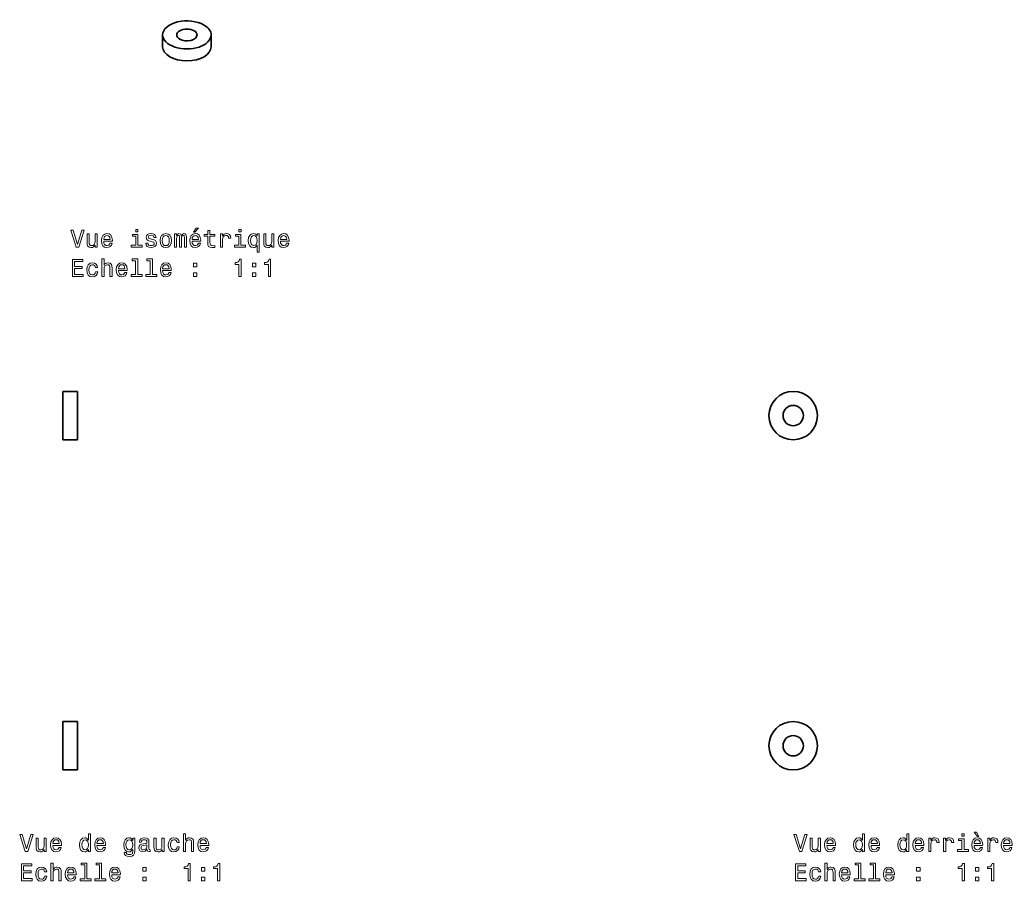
# Model space of a CAD drawing. Extents: x 503 to 938, y 320 to 564.
# Drawn here: x 733.2 to 937.9, y 358.5 to 536.2 of the extents above; entities that cross this region are included whole.
import ezdxf

# ---------------------------------------------------------------- set-up
doc = ezdxf.new("R2010")
doc.units = 0

msp = doc.modelspace()

# ---------------------------------------------------------------- linework, layer by layer
at = {"color": 7, "lineweight": 35, "ltscale": 0.061238}
for p, q in [((762.69, 533.1), (762.69, 530.65)), ((772.69, 533.1), (772.69, 530.65))]:
    msp.add_line(p, q, dxfattribs=at)
at = {"color": 7, "lineweight": 35, "ltscale": 0.125}
for p, q in [((742.11, 454.56), (742.11, 459.56)), ((745.11, 459.56), (745.11, 454.56)), ((742.11, 449.56), (742.11, 454.56)), ((745.11, 454.56), (745.11, 449.56)), ((742.11, 386.44), (742.11, 391.44)), ((745.11, 391.44), (745.11, 386.44)), ((742.11, 381.44), (742.11, 386.44)), ((745.11, 386.44), (745.11, 381.44))]:
    msp.add_line(p, q, dxfattribs=at)
at = {"color": 7, "lineweight": 35, "ltscale": 0.075}
for p, q in [((745.11, 459.56), (742.11, 459.56)), ((745.11, 449.56), (742.11, 449.56)), ((745.11, 391.44), (742.11, 391.44)), ((745.11, 381.44), (742.11, 381.44))]:
    msp.add_line(p, q, dxfattribs=at)
at = {"color": 7, "lineweight": 13}
for points in [[(769.07, 492.4), (769.36, 492.4), (770.06, 493.25), (769.57, 493.25)], [(746, 492.83), (745.12, 489.84), (744.22, 492.83), (743.74, 492.83), (744.87, 489.32), (745.38, 489.32), (746.48, 492.83)], [(749.2, 492.03), (748.76, 492.03), (748.76, 490.47), (748.71, 490.1), (748.56, 489.84), (748.34, 489.68), (748.04, 489.63), (747.8, 489.67), (747.65, 489.79), (747.57, 490), (747.55, 490.29), (747.55, 492.03), (747.1, 492.03), (747.1, 490.25), (747.12, 489.89), (747.21, 489.59), (747.51, 489.32), (747.97, 489.22), (748.23, 489.26), (748.44, 489.35), (748.63, 489.51), (748.78, 489.73), (748.78, 489.32), (749.2, 489.32)], [(750.54, 490.55), (752.32, 490.55), (752.32, 490.75), (752.24, 491.33), (752.02, 491.77), (751.67, 492.03), (751.2, 492.12), (750.74, 492.02), (750.38, 491.74), (750.16, 491.28), (750.08, 490.68), (750.15, 490.06), (750.38, 489.6), (750.73, 489.32), (751.18, 489.22), (751.58, 489.29), (751.9, 489.46), (752.13, 489.73), (752.27, 490.1), (751.83, 490.1), (751.74, 489.9), (751.61, 489.74), (751.24, 489.62), (750.95, 489.68), (750.73, 489.85), (750.59, 490.14), (750.54, 490.53)], [(750.54, 490.92), (750.6, 491.27), (750.73, 491.52), (750.94, 491.68), (751.21, 491.74), (751.48, 491.68), (751.69, 491.52), (751.81, 491.27), (751.86, 490.92)], [(757.58, 489.69), (757.58, 491.94), (756.44, 491.94), (756.44, 491.56), (757.14, 491.56), (757.14, 489.69), (756.23, 489.69), (756.23, 489.32), (758.5, 489.32), (758.5, 489.69)], [(757.6, 492.94), (757.13, 492.94), (757.13, 492.44), (757.6, 492.44)], [(760.59, 490.9), (760.16, 491), (759.84, 491.12), (759.74, 491.35), (759.77, 491.52), (759.87, 491.64), (760.04, 491.72), (760.29, 491.75), (760.53, 491.72), (760.71, 491.62), (760.83, 491.49), (760.88, 491.31), (761.32, 491.31), (761.32, 491.32), (761.24, 491.65), (761.04, 491.9), (760.71, 492.06), (760.29, 492.12), (759.86, 492.06), (759.55, 491.9), (759.35, 491.65), (759.29, 491.34), (759.34, 491.03), (759.48, 490.82), (759.71, 490.67), (760.05, 490.57), (760.54, 490.44), (760.84, 490.32), (760.93, 490.22), (760.96, 490.07), (760.91, 489.88), (760.79, 489.74), (760.59, 489.65), (760.33, 489.62), (760.05, 489.65), (759.85, 489.75), (759.71, 489.93), (759.66, 490.16), (759.23, 490.16), (759.3, 489.76), (759.51, 489.47), (759.84, 489.29), (760.29, 489.22), (760.76, 489.29), (761.11, 489.47), (761.32, 489.75), (761.4, 490.12), (761.34, 490.43), (761.19, 490.65), (760.93, 490.79)], [(762.17, 490.67), (762.25, 490.06), (762.48, 489.6), (762.85, 489.32), (763.34, 489.22), (763.83, 489.32), (764.2, 489.6), (764.43, 490.05), (764.52, 490.67), (764.43, 491.29), (764.2, 491.75), (763.83, 492.02), (763.34, 492.12), (762.85, 492.02), (762.48, 491.74), (762.25, 491.29)], [(762.62, 490.68), (762.67, 491.13), (762.81, 491.46), (763.03, 491.66), (763.34, 491.73), (763.64, 491.66), (763.87, 491.46), (764.01, 491.13), (764.06, 490.68), (764.01, 490.22), (763.87, 489.89), (763.64, 489.68), (763.34, 489.62), (763.03, 489.68), (762.81, 489.89), (762.67, 490.22)], [(765.16, 489.32), (765.57, 489.32), (765.57, 491.13), (765.59, 491.4), (765.67, 491.6), (765.78, 491.72), (765.93, 491.76), (766.05, 491.72), (766.13, 491.62), (766.18, 491.45), (766.19, 491.22), (766.19, 489.32), (766.57, 489.32), (766.57, 491.13), (766.6, 491.4), (766.67, 491.59), (766.8, 491.72), (766.95, 491.76), (767.07, 491.72), (767.15, 491.62), (767.2, 491.22), (767.2, 489.32), (767.61, 489.32), (767.61, 491.19), (767.58, 491.58), (767.5, 491.88), (767.34, 492.06), (767.08, 492.12), (766.77, 492.02), (766.53, 491.73), (766.35, 492.02), (766.03, 492.12), (765.75, 492.02), (765.55, 491.74), (765.55, 492.03), (765.16, 492.03)], [(768.76, 490.55), (770.53, 490.55), (770.54, 490.75), (770.46, 491.33), (770.24, 491.77), (769.88, 492.03), (769.41, 492.12), (768.95, 492.02), (768.6, 491.74), (768.37, 491.28), (768.29, 490.68), (768.37, 490.06), (768.6, 489.6), (768.94, 489.32), (769.4, 489.22), (769.79, 489.29), (770.11, 489.46), (770.35, 489.73), (770.49, 490.1), (770.05, 490.1), (769.96, 489.9), (769.83, 489.74), (769.45, 489.62), (769.17, 489.68), (768.95, 489.85), (768.81, 490.14), (768.76, 490.53)], [(768.76, 490.92), (768.81, 491.27), (768.95, 491.52), (769.16, 491.68), (769.43, 491.74), (769.7, 491.68), (769.9, 491.52), (770.03, 491.27), (770.07, 490.92)], [(772, 491.56), (772, 490.2), (772.03, 489.76), (772.17, 489.46), (772.45, 489.28), (772.93, 489.22), (773.46, 489.25), (773.46, 489.63), (773.07, 489.6), (772.73, 489.64), (772.54, 489.77), (772.46, 489.98), (772.44, 490.28), (772.44, 491.56), (773.46, 491.56), (773.46, 491.94), (772.44, 491.94), (772.44, 492.73), (772, 492.73), (772, 491.94), (771.23, 491.94), (771.23, 491.56)], [(774.61, 489.32), (775.05, 489.32), (775.05, 490.87), (775.1, 491.24), (775.23, 491.51), (775.45, 491.67), (775.75, 491.73), (775.97, 491.69), (776.14, 491.59), (776.24, 491.42), (776.28, 491.19), (776.73, 491.19), (776.67, 491.59), (776.5, 491.89), (776.22, 492.06), (775.84, 492.12), (775.59, 492.08), (775.36, 491.98), (775.17, 491.81), (775.01, 491.58), (775.01, 492.03), (774.61, 492.03)], [(778.83, 489.69), (778.83, 491.94), (777.69, 491.94), (777.69, 491.56), (778.39, 491.56), (778.39, 489.69), (777.48, 489.69), (777.48, 489.32), (779.75, 489.32), (779.75, 489.69)], [(778.85, 492.94), (778.38, 492.94), (778.38, 492.44), (778.85, 492.44)], [(782.18, 491.61), (782.02, 491.84), (781.84, 492), (781.64, 492.09), (781.4, 492.12), (780.97, 492.02), (780.64, 491.74), (780.42, 491.29), (780.35, 490.68), (780.42, 490.06), (780.64, 489.61), (780.97, 489.32), (781.4, 489.22), (781.64, 489.25), (781.84, 489.34), (782.02, 489.5), (782.18, 489.73), (782.18, 488.27), (782.62, 488.27), (782.62, 492.03), (782.18, 492.03)], [(780.8, 490.68), (780.85, 491.13), (780.99, 491.45), (781.2, 491.66), (781.48, 491.73), (781.77, 491.66), (781.99, 491.46), (782.12, 491.13), (782.17, 490.68), (782.12, 490.22), (781.99, 489.89), (781.77, 489.69), (781.48, 489.62), (781.2, 489.69), (780.99, 489.89), (780.85, 490.22)], [(785.64, 492.03), (785.19, 492.03), (785.19, 490.47), (785.14, 490.1), (785, 489.84), (784.77, 489.68), (784.47, 489.63), (784.24, 489.67), (784.08, 489.79), (784, 490), (783.98, 490.29), (783.98, 492.03), (783.53, 492.03), (783.53, 490.25), (783.55, 489.89), (783.65, 489.59), (783.94, 489.32), (784.41, 489.22), (784.66, 489.26), (784.88, 489.35), (785.06, 489.51), (785.21, 489.73), (785.21, 489.32), (785.64, 489.32)], [(786.97, 490.55), (788.75, 490.55), (788.75, 490.75), (788.67, 491.33), (788.45, 491.77), (788.1, 492.03), (787.63, 492.12), (787.17, 492.02), (786.82, 491.74), (786.59, 491.28), (786.51, 490.68), (786.59, 490.06), (786.81, 489.6), (787.16, 489.32), (787.61, 489.22), (788.01, 489.29), (788.33, 489.46), (788.57, 489.73), (788.7, 490.1), (788.26, 490.1), (788.17, 489.9), (788.04, 489.74), (787.67, 489.62), (787.38, 489.68), (787.17, 489.85), (787.02, 490.14), (786.97, 490.53)], [(786.97, 490.92), (787.03, 491.27), (787.17, 491.52), (787.37, 491.68), (787.64, 491.74), (787.91, 491.68), (788.12, 491.52), (788.24, 491.27), (788.29, 490.92)], [(744.07, 483.27), (746.28, 483.27), (746.28, 483.7), (744.53, 483.7), (744.53, 484.88), (746.09, 484.88), (746.09, 485.3), (744.53, 485.3), (744.53, 486.35), (746.24, 486.35), (746.24, 486.77), (744.07, 486.77)], [(748.84, 485.08), (749.28, 485.08), (749.19, 485.49), (748.97, 485.81), (748.63, 486), (748.2, 486.08), (747.71, 485.98), (747.34, 485.69), (747.11, 485.24), (747.03, 484.62), (747.11, 484.01), (747.33, 483.56), (747.69, 483.27), (748.18, 483.18), (748.61, 483.25), (748.95, 483.47), (749.18, 483.8), (749.29, 484.24), (748.86, 484.24), (748.79, 483.96), (748.65, 483.75), (748.44, 483.62), (748.2, 483.58), (747.89, 483.64), (747.67, 483.84), (747.53, 484.17), (747.49, 484.64), (747.53, 485.09), (747.67, 485.42), (747.9, 485.62), (748.2, 485.69), (748.46, 485.64), (748.66, 485.53), (748.79, 485.34)], [(750.15, 483.27), (750.6, 483.27), (750.6, 484.84), (750.64, 485.19), (750.79, 485.46), (751.02, 485.62), (751.32, 485.68), (751.56, 485.63), (751.71, 485.49), (751.79, 485.27), (751.81, 484.96), (751.81, 483.27), (752.26, 483.27), (752.26, 485.05), (752.24, 485.41), (752.15, 485.71), (751.85, 485.98), (751.38, 486.08), (751.13, 486.04), (750.91, 485.95), (750.73, 485.8), (750.6, 485.59), (750.6, 486.89), (750.15, 486.89)], [(753.58, 484.5), (755.35, 484.5), (755.36, 484.71), (755.28, 485.29), (755.05, 485.72), (754.7, 485.98), (754.23, 486.08), (753.77, 485.98), (753.42, 485.69), (753.19, 485.24), (753.11, 484.63), (753.19, 484.01), (753.42, 483.56), (753.76, 483.27), (754.22, 483.18), (754.61, 483.24), (754.93, 483.41), (755.17, 483.69), (755.31, 484.05), (754.87, 484.05), (754.78, 483.85), (754.65, 483.7), (754.27, 483.58), (753.99, 483.63), (753.77, 483.81), (753.63, 484.1), (753.58, 484.48)], [(753.58, 484.87), (753.63, 485.22), (753.77, 485.48), (753.98, 485.63), (754.25, 485.69), (754.52, 485.63), (754.72, 485.48), (754.85, 485.22), (754.89, 484.87)], [(757.11, 486.52), (757.11, 483.65), (756.19, 483.65), (756.19, 483.27), (758.46, 483.27), (758.46, 483.65), (757.55, 483.65), (757.55, 486.89), (756.41, 486.89), (756.41, 486.52)], [(760.14, 486.52), (760.14, 483.65), (759.23, 483.65), (759.23, 483.27), (761.5, 483.27), (761.5, 483.65), (760.59, 483.65), (760.59, 486.89), (759.45, 486.89), (759.45, 486.52)], [(762.69, 484.5), (764.46, 484.5), (764.47, 484.71), (764.38, 485.29), (764.16, 485.72), (763.81, 485.98), (763.34, 486.08), (762.88, 485.98), (762.53, 485.69), (762.3, 485.24), (762.22, 484.63), (762.3, 484.01), (762.52, 483.56), (762.87, 483.27), (763.33, 483.18), (763.72, 483.24), (764.04, 483.41), (764.28, 483.69), (764.42, 484.05), (763.98, 484.05), (763.89, 483.85), (763.75, 483.7), (763.38, 483.58), (763.09, 483.63), (762.88, 483.81), (762.74, 484.1), (762.69, 484.48)], [(762.69, 484.87), (762.74, 485.22), (762.88, 485.48), (763.08, 485.63), (763.36, 485.69), (763.62, 485.63), (763.83, 485.48), (763.96, 485.22), (764, 484.87)], [(769.07, 485.23), (769.76, 485.23), (769.76, 485.98), (769.07, 485.98)], [(778.43, 483.27), (778.89, 483.27), (778.89, 486.8), (778.55, 486.8), (778.46, 486.49), (778.27, 486.28), (778, 486.16), (777.61, 486.12), (777.61, 485.76), (778.43, 485.76)], [(781.21, 485.23), (781.91, 485.23), (781.91, 485.98), (781.21, 485.98)], [(784.5, 483.27), (784.96, 483.27), (784.96, 486.8), (784.62, 486.8), (784.53, 486.49), (784.35, 486.28), (784.07, 486.16), (783.69, 486.12), (783.69, 485.76), (784.5, 485.76)], [(769.07, 483.27), (769.76, 483.27), (769.76, 484.02), (769.07, 484.02)], [(781.21, 483.27), (781.91, 483.27), (781.91, 484.02), (781.21, 484.02)], [(931.02, 367.72), (930.52, 368.58), (930.02, 368.58), (930.72, 367.72)], [(735.5, 368.15), (734.62, 365.17), (733.72, 368.15), (733.24, 368.15), (734.37, 364.64), (734.88, 364.64), (735.98, 368.15)], [(738.7, 367.35), (738.26, 367.35), (738.26, 365.79), (738.21, 365.43), (738.06, 365.16), (737.84, 365), (737.54, 364.95), (737.3, 364.99), (737.15, 365.11), (737.07, 365.32), (737.05, 365.61), (737.05, 367.35), (736.6, 367.35), (736.6, 365.57), (736.62, 365.21), (736.71, 364.92), (737.01, 364.64), (737.47, 364.55), (737.73, 364.58), (737.94, 364.67), (738.13, 364.83), (738.28, 365.06), (738.28, 364.64), (738.7, 364.64)], [(740.04, 365.87), (741.82, 365.87), (741.82, 366.08), (741.74, 366.66), (741.52, 367.09), (741.17, 367.35), (740.7, 367.45), (740.24, 367.35), (739.88, 367.06), (739.66, 366.61), (739.58, 366), (739.65, 365.38), (739.88, 364.93), (740.23, 364.64), (740.68, 364.55), (741.08, 364.61), (741.4, 364.78), (741.63, 365.06), (741.77, 365.42), (741.33, 365.42), (741.24, 365.22), (741.11, 365.07), (740.74, 364.95), (740.45, 365), (740.23, 365.18), (740.09, 365.47), (740.04, 365.85)], [(740.04, 366.24), (740.1, 366.59), (740.23, 366.85), (740.44, 367), (740.71, 367.06), (740.98, 367), (741.19, 366.85), (741.31, 366.59), (741.36, 366.24)], [(747.39, 365.06), (747.39, 364.64), (747.83, 364.64), (747.83, 368.26), (747.39, 368.26), (747.39, 366.94), (747.06, 367.32), (746.85, 367.41), (746.61, 367.45), (746.18, 367.35), (745.85, 367.06), (745.63, 366.61), (745.56, 366), (745.63, 365.39), (745.85, 364.93), (746.18, 364.64), (746.61, 364.55), (746.85, 364.58), (747.06, 364.67)], [(746.69, 367.05), (746.98, 366.98), (747.2, 366.78), (747.33, 366.45), (747.38, 366), (747.33, 365.54), (747.2, 365.21), (746.98, 365.01), (746.69, 364.95), (746.41, 365.01), (746.2, 365.21), (746.06, 365.55), (746.01, 366), (746.06, 366.45), (746.2, 366.78), (746.41, 366.98)], [(749.15, 365.87), (750.92, 365.87), (750.93, 366.08), (750.85, 366.66), (750.63, 367.09), (750.27, 367.35), (749.8, 367.45), (749.35, 367.35), (748.99, 367.06), (748.77, 366.61), (748.69, 366), (748.76, 365.38), (748.99, 364.93), (749.34, 364.64), (749.79, 364.55), (750.18, 364.61), (750.51, 364.78), (750.74, 365.06), (750.88, 365.42), (750.44, 365.42), (750.35, 365.22), (750.22, 365.07), (749.85, 364.95), (749.56, 365), (749.34, 365.18), (749.2, 365.47), (749.15, 365.85)], [(749.15, 366.24), (749.2, 366.59), (749.34, 366.85), (749.55, 367), (749.82, 367.06), (750.09, 367), (750.29, 366.85), (750.42, 366.59), (750.47, 366.24)], [(756.94, 364.76), (756.94, 367.35), (756.52, 367.35), (756.52, 366.91), (756.17, 367.31), (755.96, 367.41), (755.72, 367.45), (755.29, 367.35), (754.96, 367.06), (754.74, 366.61), (754.67, 366), (754.74, 365.38), (754.96, 364.93), (755.29, 364.64), (755.72, 364.55), (755.96, 364.58), (756.16, 364.67), (756.52, 365.06), (756.52, 364.67), (756.48, 364.37), (756.37, 364.15), (756.15, 364.03), (755.84, 363.98), (755.56, 364.01), (755.36, 364.09), (755.25, 364.22), (755.21, 364.4), (754.78, 364.4), (754.78, 364.38), (754.85, 364.05), (755.05, 363.81), (755.37, 363.65), (755.81, 363.6), (756.34, 363.68), (756.68, 363.89), (756.88, 364.26)], [(755.13, 366), (755.17, 366.45), (755.31, 366.78), (755.52, 366.98), (755.8, 367.05), (756.1, 366.98), (756.32, 366.78), (756.46, 366.45), (756.51, 366), (756.46, 365.54), (756.32, 365.21), (756.1, 365.01), (755.8, 364.95), (755.52, 365.01), (755.31, 365.21), (755.17, 365.55)], [(759.48, 365), (759.48, 364.98), (759.5, 364.81), (759.58, 364.69), (759.9, 364.59), (760.14, 364.63), (760.14, 364.98), (760.04, 364.96), (759.9, 365.03), (759.87, 365.23), (759.87, 366.63), (759.81, 366.99), (759.63, 367.24), (759.33, 367.39), (758.89, 367.45), (758.47, 367.39), (758.16, 367.22), (757.96, 366.95), (757.89, 366.6), (757.89, 366.56), (758.29, 366.56), (758.33, 366.78), (758.44, 366.93), (758.62, 367.02), (758.88, 367.05), (759.12, 367.03), (759.3, 366.95), (759.41, 366.82), (759.44, 366.64), (759.42, 366.43), (759.34, 366.32), (759.14, 366.27), (758.76, 366.23), (758.33, 366.14), (758.02, 365.98), (757.84, 365.73), (757.78, 365.35), (757.83, 365.02), (757.99, 364.77), (758.24, 364.62), (758.59, 364.56), (759.06, 364.67)], [(762.99, 367.35), (762.55, 367.35), (762.55, 365.79), (762.5, 365.43), (762.35, 365.16), (762.13, 365), (761.83, 364.95), (761.59, 364.99), (761.44, 365.11), (761.35, 365.32), (761.33, 365.61), (761.33, 367.35), (760.89, 367.35), (760.89, 365.57), (760.91, 365.21), (761, 364.92), (761.29, 364.64), (761.76, 364.55), (762.01, 364.58), (762.23, 364.67), (762.42, 364.83), (762.57, 365.06), (762.57, 364.64), (762.99, 364.64)], [(765.67, 366.45), (766.1, 366.45), (766.01, 366.86), (765.8, 367.18), (765.46, 367.37), (765.02, 367.45), (764.54, 367.35), (764.17, 367.06), (763.94, 366.61), (763.86, 365.99), (763.93, 365.38), (764.16, 364.93), (764.52, 364.64), (765.01, 364.55), (765.44, 364.62), (765.78, 364.84), (766.01, 365.17), (766.11, 365.61), (765.69, 365.61), (765.61, 365.33), (765.47, 365.12), (765.27, 364.99), (765.02, 364.95), (764.71, 365.01), (764.49, 365.21), (764.35, 365.54), (764.31, 366.01), (764.35, 366.46), (764.5, 366.79), (764.72, 366.99), (765.02, 367.06), (765.28, 367.01), (765.48, 366.9), (765.61, 366.71)], [(766.98, 364.64), (767.42, 364.64), (767.42, 366.21), (767.47, 366.56), (767.61, 366.83), (767.84, 366.99), (768.14, 367.05), (768.38, 367), (768.54, 366.86), (768.61, 366.64), (768.64, 366.33), (768.64, 364.64), (769.08, 364.64), (769.08, 366.42), (769.06, 366.78), (768.97, 367.08), (768.67, 367.35), (768.21, 367.45), (767.96, 367.41), (767.74, 367.32), (767.56, 367.16), (767.42, 366.96), (767.42, 368.26), (766.98, 368.26)], [(770.4, 365.87), (772.18, 365.87), (772.18, 366.08), (772.1, 366.66), (771.88, 367.09), (771.53, 367.35), (771.06, 367.45), (770.6, 367.35), (770.25, 367.06), (770.02, 366.61), (769.94, 366), (770.01, 365.38), (770.24, 364.93), (770.59, 364.64), (771.04, 364.55), (771.44, 364.61), (771.76, 364.78), (772, 365.06), (772.13, 365.42), (771.69, 365.42), (771.6, 365.22), (771.47, 365.07), (771.1, 364.95), (770.81, 365), (770.59, 365.18), (770.45, 365.47), (770.4, 365.85)], [(770.4, 366.24), (770.46, 366.59), (770.59, 366.85), (770.8, 367), (771.07, 367.06), (771.34, 367), (771.55, 366.85), (771.67, 366.59), (771.72, 366.24)], [(895.11, 368.15), (894.23, 365.17), (893.33, 368.15), (892.85, 368.15), (893.98, 364.64), (894.48, 364.64), (895.59, 368.15)], [(898.31, 367.35), (897.87, 367.35), (897.87, 365.79), (897.82, 365.43), (897.67, 365.16), (897.44, 365), (897.15, 364.95), (896.91, 364.99), (896.76, 365.11), (896.67, 365.32), (896.65, 365.61), (896.65, 367.35), (896.21, 367.35), (896.21, 365.57), (896.22, 365.21), (896.32, 364.92), (896.61, 364.64), (897.08, 364.55), (897.33, 364.58), (897.55, 364.67), (897.74, 364.83), (897.89, 365.06), (897.89, 364.64), (898.31, 364.64)], [(899.65, 365.87), (901.42, 365.87), (901.43, 366.08), (901.35, 366.66), (901.13, 367.09), (900.77, 367.35), (900.3, 367.45), (899.84, 367.35), (899.49, 367.06), (899.26, 366.61), (899.18, 366), (899.26, 365.38), (899.49, 364.93), (899.83, 364.64), (900.29, 364.55), (900.68, 364.61), (901, 364.78), (901.24, 365.06), (901.38, 365.42), (900.94, 365.42), (900.85, 365.22), (900.72, 365.07), (900.34, 364.95), (900.06, 365), (899.84, 365.18), (899.7, 365.47), (899.65, 365.85)], [(899.65, 366.24), (899.7, 366.59), (899.84, 366.85), (900.05, 367), (900.32, 367.06), (900.59, 367), (900.79, 366.85), (900.92, 366.59), (900.96, 366.24)], [(907, 365.06), (907, 364.64), (907.44, 364.64), (907.44, 368.26), (907, 368.26), (907, 366.94), (906.66, 367.32), (906.46, 367.41), (906.22, 367.45), (905.79, 367.35), (905.46, 367.06), (905.24, 366.61), (905.17, 366), (905.24, 365.39), (905.46, 364.93), (905.79, 364.64), (906.22, 364.55), (906.46, 364.58), (906.67, 364.67)], [(906.3, 367.05), (906.59, 366.98), (906.81, 366.78), (906.94, 366.45), (906.99, 366), (906.94, 365.54), (906.81, 365.21), (906.59, 365.01), (906.3, 364.95), (906.02, 365.01), (905.81, 365.21), (905.66, 365.55), (905.62, 366), (905.66, 366.45), (905.81, 366.78), (906.02, 366.98)], [(908.76, 365.87), (910.53, 365.87), (910.54, 366.08), (910.46, 366.66), (910.23, 367.09), (909.88, 367.35), (909.41, 367.45), (908.95, 367.35), (908.6, 367.06), (908.37, 366.61), (908.29, 366), (908.37, 365.38), (908.59, 364.93), (908.94, 364.64), (909.4, 364.55), (909.79, 364.61), (910.11, 364.78), (910.35, 365.06), (910.49, 365.42), (910.05, 365.42), (909.96, 365.22), (909.83, 365.07), (909.45, 364.95), (909.16, 365), (908.95, 365.18), (908.81, 365.47), (908.76, 365.85)], [(908.76, 366.24), (908.81, 366.59), (908.95, 366.85), (909.15, 367), (909.43, 367.06), (909.69, 367), (909.9, 366.85), (910.03, 366.59), (910.07, 366.24)], [(916.1, 365.06), (916.1, 364.64), (916.55, 364.64), (916.55, 368.26), (916.11, 368.26), (916.11, 366.94), (915.77, 367.32), (915.56, 367.41), (915.33, 367.45), (914.9, 367.35), (914.57, 367.06), (914.35, 366.61), (914.27, 366), (914.35, 365.39), (914.57, 364.93), (914.9, 364.64), (915.33, 364.55), (915.56, 364.58), (915.78, 364.67)], [(915.4, 367.05), (915.7, 366.98), (915.92, 366.78), (916.05, 366.45), (916.1, 366), (916.05, 365.54), (915.92, 365.21), (915.7, 365.01), (915.4, 364.95), (915.13, 365.01), (914.91, 365.21), (914.77, 365.55), (914.73, 366), (914.77, 366.45), (914.91, 366.78), (915.13, 366.98)], [(917.86, 365.87), (919.64, 365.87), (919.64, 366.08), (919.56, 366.66), (919.34, 367.09), (918.99, 367.35), (918.52, 367.45), (918.06, 367.35), (917.71, 367.06), (917.48, 366.61), (917.4, 366), (917.48, 365.38), (917.7, 364.93), (918.05, 364.64), (918.5, 364.55), (918.9, 364.61), (919.22, 364.78), (919.46, 365.06), (919.59, 365.42), (919.16, 365.42), (919.06, 365.22), (918.93, 365.07), (918.56, 364.95), (918.27, 365), (918.06, 365.18), (917.91, 365.47), (917.86, 365.85)], [(917.86, 366.24), (917.92, 366.59), (918.06, 366.85), (918.26, 367), (918.53, 367.06), (918.8, 367), (919.01, 366.85), (919.14, 366.59), (919.18, 366.24)], [(920.68, 364.64), (921.12, 364.64), (921.12, 366.19), (921.17, 366.56), (921.3, 366.83), (921.53, 366.99), (921.82, 367.05), (922.05, 367.01), (922.21, 366.91), (922.31, 366.74), (922.35, 366.51), (922.8, 366.51), (922.74, 366.92), (922.57, 367.21), (922.29, 367.39), (921.91, 367.45), (921.66, 367.41), (921.43, 367.31), (921.24, 367.13), (921.08, 366.9), (921.08, 367.35), (920.68, 367.35)], [(923.71, 364.64), (924.16, 364.64), (924.16, 366.19), (924.2, 366.56), (924.34, 366.83), (924.56, 366.99), (924.86, 367.05), (925.08, 367.01), (925.25, 366.91), (925.35, 366.74), (925.38, 366.51), (925.83, 366.51), (925.77, 366.92), (925.61, 367.21), (925.33, 367.39), (924.95, 367.45), (924.69, 367.41), (924.47, 367.31), (924.27, 367.13), (924.12, 366.9), (924.12, 367.35), (923.71, 367.35)], [(927.94, 365.02), (927.94, 367.26), (926.8, 367.26), (926.8, 366.88), (927.5, 366.88), (927.5, 365.02), (926.59, 365.02), (926.59, 364.64), (928.86, 364.64), (928.86, 365.02)], [(927.96, 368.26), (927.49, 368.26), (927.49, 367.76), (927.96, 367.76)], [(930.01, 365.87), (931.78, 365.87), (931.79, 366.08), (931.71, 366.66), (931.49, 367.09), (931.13, 367.35), (930.66, 367.45), (930.2, 367.35), (929.85, 367.06), (929.62, 366.61), (929.54, 366), (929.62, 365.38), (929.85, 364.93), (930.19, 364.64), (930.65, 364.55), (931.04, 364.61), (931.36, 364.78), (931.6, 365.06), (931.74, 365.42), (931.3, 365.42), (931.21, 365.22), (931.08, 365.07), (930.7, 364.95), (930.42, 365), (930.2, 365.18), (930.06, 365.47), (930.01, 365.85)], [(930.01, 366.24), (930.06, 366.59), (930.2, 366.85), (930.41, 367), (930.68, 367.06), (930.95, 367), (931.15, 366.85), (931.28, 366.59), (931.32, 366.24)], [(932.82, 364.64), (933.27, 364.64), (933.27, 366.19), (933.31, 366.56), (933.45, 366.83), (933.67, 366.99), (933.97, 367.05), (934.19, 367.01), (934.36, 366.91), (934.46, 366.74), (934.49, 366.51), (934.94, 366.51), (934.88, 366.92), (934.71, 367.21), (934.44, 367.39), (934.06, 367.45), (933.8, 367.41), (933.58, 367.31), (933.38, 367.13), (933.23, 366.9), (933.23, 367.35), (932.82, 367.35)], [(936.08, 365.87), (937.86, 365.87), (937.86, 366.08), (937.78, 366.66), (937.56, 367.09), (937.2, 367.35), (936.74, 367.45), (936.28, 367.35), (935.92, 367.06), (935.7, 366.61), (935.62, 366), (935.69, 365.38), (935.92, 364.93), (936.27, 364.64), (936.72, 364.55), (937.11, 364.61), (937.44, 364.78), (937.67, 365.06), (937.81, 365.42), (937.37, 365.42), (937.28, 365.22), (937.15, 365.07), (936.78, 364.95), (936.49, 365), (936.27, 365.18), (936.13, 365.47), (936.08, 365.85)], [(936.08, 366.24), (936.14, 366.59), (936.27, 366.85), (936.48, 367), (936.75, 367.06), (937.02, 367), (937.23, 366.85), (937.35, 366.59), (937.4, 366.24)], [(759.43, 365.59), (759.37, 365.33), (759.21, 365.13), (758.96, 365), (758.67, 364.95), (758.47, 364.98), (758.34, 365.06), (758.25, 365.2), (758.23, 365.39), (758.25, 365.57), (758.33, 365.7), (758.65, 365.84), (759.06, 365.9), (759.43, 366.02)], [(739.65, 358.6), (740.1, 358.6), (740.1, 360.16), (740.14, 360.52), (740.29, 360.78), (740.52, 360.94), (740.82, 361), (741.06, 360.95), (741.21, 360.82), (741.29, 360.59), (741.31, 360.29), (741.31, 358.6), (741.76, 358.6), (741.76, 360.38), (741.74, 360.73), (741.65, 361.03), (741.35, 361.3), (740.88, 361.4), (740.63, 361.37), (740.41, 361.27), (740.23, 361.12), (740.1, 360.91), (740.1, 362.22), (739.65, 362.22)], [(746.61, 361.84), (746.61, 358.97), (745.69, 358.97), (745.69, 358.6), (747.96, 358.6), (747.96, 358.97), (747.05, 358.97), (747.05, 362.22), (745.91, 362.22), (745.91, 361.84)], [(749.64, 361.84), (749.64, 358.97), (748.73, 358.97), (748.73, 358.6), (751, 358.6), (751, 358.97), (750.09, 358.97), (750.09, 362.22), (748.95, 362.22), (748.95, 361.84)], [(899.26, 358.6), (899.7, 358.6), (899.7, 360.16), (899.75, 360.52), (899.9, 360.78), (900.12, 360.94), (900.42, 361), (900.67, 360.95), (900.82, 360.82), (900.89, 360.59), (900.92, 360.29), (900.92, 358.6), (901.36, 358.6), (901.36, 360.38), (901.34, 360.73), (901.25, 361.03), (900.95, 361.3), (900.49, 361.4), (900.24, 361.37), (900.02, 361.27), (899.84, 361.12), (899.7, 360.91), (899.7, 362.22), (899.26, 362.22)], [(906.21, 361.84), (906.21, 358.97), (905.3, 358.97), (905.3, 358.6), (907.57, 358.6), (907.57, 358.97), (906.66, 358.97), (906.66, 362.22), (905.52, 362.22), (905.52, 361.84)], [(909.25, 361.84), (909.25, 358.97), (908.34, 358.97), (908.34, 358.6), (910.6, 358.6), (910.6, 358.97), (909.69, 358.97), (909.69, 362.22), (908.55, 362.22), (908.55, 361.84)], [(733.57, 358.6), (735.78, 358.6), (735.78, 359.02), (734.03, 359.02), (734.03, 360.21), (735.59, 360.21), (735.59, 360.62), (734.03, 360.62), (734.03, 361.67), (735.74, 361.67), (735.74, 362.1), (733.57, 362.1)], [(738.34, 360.41), (738.78, 360.41), (738.69, 360.81), (738.47, 361.13), (738.13, 361.32), (737.7, 361.4), (737.21, 361.3), (736.84, 361.02), (736.61, 360.56), (736.53, 359.94), (736.61, 359.33), (736.83, 358.88), (737.19, 358.6), (737.68, 358.5), (738.11, 358.58), (738.45, 358.79), (738.68, 359.12), (738.79, 359.56), (738.36, 359.56), (738.29, 359.28), (738.15, 359.07), (737.94, 358.94), (737.7, 358.9), (737.39, 358.96), (737.17, 359.17), (737.03, 359.49), (736.99, 359.96), (737.03, 360.41), (737.17, 360.74), (737.4, 360.94), (737.7, 361.01), (737.96, 360.97), (738.16, 360.85), (738.29, 360.66)], [(743.08, 359.82), (744.85, 359.82), (744.86, 360.03), (744.78, 360.61), (744.55, 361.04), (744.2, 361.3), (743.73, 361.4), (743.27, 361.3), (742.92, 361.02), (742.69, 360.56), (742.61, 359.95), (742.69, 359.33), (742.92, 358.88), (743.26, 358.6), (743.72, 358.5), (744.11, 358.57), (744.43, 358.74), (744.67, 359.01), (744.81, 359.37), (744.37, 359.37), (744.28, 359.17), (744.15, 359.02), (743.77, 358.9), (743.49, 358.95), (743.27, 359.13), (743.13, 359.42), (743.08, 359.81)], [(743.08, 360.2), (743.13, 360.54), (743.27, 360.8), (743.48, 360.96), (743.75, 361.01), (744.02, 360.96), (744.22, 360.8), (744.35, 360.54), (744.39, 360.2)], [(752.19, 359.82), (753.96, 359.82), (753.97, 360.03), (753.88, 360.61), (753.66, 361.04), (753.31, 361.3), (752.84, 361.4), (752.38, 361.3), (752.03, 361.02), (751.8, 360.56), (751.72, 359.95), (751.8, 359.33), (752.02, 358.88), (752.37, 358.6), (752.83, 358.5), (753.22, 358.57), (753.54, 358.74), (753.78, 359.01), (753.92, 359.37), (753.48, 359.37), (753.39, 359.17), (753.25, 359.02), (752.88, 358.9), (752.59, 358.95), (752.38, 359.13), (752.24, 359.42), (752.19, 359.81)], [(752.19, 360.2), (752.24, 360.54), (752.38, 360.8), (752.58, 360.96), (752.86, 361.01), (753.12, 360.96), (753.33, 360.8), (753.46, 360.54), (753.5, 360.2)], [(758.57, 360.55), (759.26, 360.55), (759.26, 361.3), (758.57, 361.3)], [(767.93, 358.6), (768.39, 358.6), (768.39, 362.12), (768.05, 362.12), (767.96, 361.81), (767.77, 361.61), (767.5, 361.49), (767.11, 361.45), (767.11, 361.09), (767.93, 361.09)], [(770.71, 360.55), (771.41, 360.55), (771.41, 361.3), (770.71, 361.3)], [(774, 358.6), (774.46, 358.6), (774.46, 362.12), (774.12, 362.12), (774.03, 361.81), (773.85, 361.61), (773.57, 361.49), (773.19, 361.45), (773.19, 361.09), (774, 361.09)], [(893.17, 358.6), (895.39, 358.6), (895.39, 359.02), (893.64, 359.02), (893.64, 360.21), (895.2, 360.21), (895.2, 360.62), (893.64, 360.62), (893.64, 361.67), (895.35, 361.67), (895.35, 362.1), (893.17, 362.1)], [(897.95, 360.41), (898.39, 360.41), (898.3, 360.81), (898.08, 361.13), (897.74, 361.32), (897.3, 361.4), (896.82, 361.3), (896.45, 361.02), (896.22, 360.56), (896.14, 359.94), (896.21, 359.33), (896.44, 358.88), (896.8, 358.6), (897.29, 358.5), (897.72, 358.58), (898.06, 358.79), (898.29, 359.12), (898.39, 359.56), (897.97, 359.56), (897.89, 359.28), (897.75, 359.07), (897.55, 358.94), (897.3, 358.9), (897, 358.96), (896.77, 359.17), (896.64, 359.49), (896.59, 359.96), (896.64, 360.41), (896.78, 360.74), (897.01, 360.94), (897.3, 361.01), (897.57, 360.97), (897.76, 360.85), (897.89, 360.66)], [(902.68, 359.82), (904.46, 359.82), (904.46, 360.03), (904.38, 360.61), (904.16, 361.04), (903.81, 361.3), (903.34, 361.4), (902.88, 361.3), (902.53, 361.02), (902.3, 360.56), (902.22, 359.95), (902.3, 359.33), (902.52, 358.88), (902.87, 358.6), (903.32, 358.5), (903.72, 358.57), (904.04, 358.74), (904.28, 359.01), (904.41, 359.37), (903.98, 359.37), (903.88, 359.17), (903.75, 359.02), (903.38, 358.9), (903.09, 358.95), (902.88, 359.13), (902.73, 359.42), (902.68, 359.81)], [(902.68, 360.2), (902.74, 360.54), (902.88, 360.8), (903.08, 360.96), (903.35, 361.01), (903.62, 360.96), (903.83, 360.8), (903.95, 360.54), (904, 360.2)], [(911.79, 359.82), (913.57, 359.82), (913.57, 360.03), (913.49, 360.61), (913.27, 361.04), (912.92, 361.3), (912.45, 361.4), (911.99, 361.3), (911.64, 361.02), (911.41, 360.56), (911.33, 359.95), (911.4, 359.33), (911.63, 358.88), (911.98, 358.6), (912.43, 358.5), (912.83, 358.57), (913.15, 358.74), (913.39, 359.01), (913.52, 359.37), (913.08, 359.37), (912.99, 359.17), (912.86, 359.02), (912.49, 358.9), (912.2, 358.95), (911.98, 359.13), (911.84, 359.42), (911.79, 359.81)], [(911.79, 360.2), (911.85, 360.54), (911.98, 360.8), (912.19, 360.96), (912.46, 361.01), (912.73, 360.96), (912.94, 360.8), (913.06, 360.54), (913.11, 360.2)], [(918.17, 360.55), (918.87, 360.55), (918.87, 361.3), (918.17, 361.3)], [(927.54, 358.6), (928, 358.6), (928, 362.12), (927.65, 362.12), (927.56, 361.81), (927.38, 361.61), (927.1, 361.49), (926.72, 361.45), (926.72, 361.09), (927.54, 361.09)], [(930.32, 360.55), (931.01, 360.55), (931.01, 361.3), (930.32, 361.3)], [(933.61, 358.6), (934.07, 358.6), (934.07, 362.12), (933.73, 362.12), (933.63, 361.81), (933.45, 361.61), (933.18, 361.49), (932.79, 361.45), (932.79, 361.09), (933.61, 361.09)], [(758.57, 358.6), (759.26, 358.6), (759.26, 359.35), (758.57, 359.35)], [(770.71, 358.6), (771.41, 358.6), (771.41, 359.35), (770.71, 359.35)], [(918.17, 358.6), (918.87, 358.6), (918.87, 359.35), (918.17, 359.35)], [(930.32, 358.6), (931.01, 358.6), (931.01, 359.35), (930.32, 359.35)]]:
    msp.add_lwpolyline(points, close=True, dxfattribs=at)
at = {"color": 7, "lineweight": 35}
for centre, radius in [((892.71, 454.56), 5), ((892.71, 454.56), 2.1), ((892.71, 386.44), 5), ((892.71, 386.44), 2.1)]:
    msp.add_circle(centre, radius, dxfattribs=at)
for centre, major_axis, start_param, end_param in [((767.69, 533.1), (-5, 0), 3.926991, 6.283185), ((767.69, 533.1), (-2.1, 0), 3.141593, 6.283185), ((767.69, 533.1), (-5, 0), 3.141593, 3.926991), ((767.69, 533.1), (-5, 0), 0, 3.141593), ((767.69, 533.1), (-2.1, 0), 0, 0.785398), ((767.69, 533.1), (-2.1, 0), 0.785398, 3.141593), ((767.69, 530.65), (5, 0), 3.141593, 6.283185)]:
    msp.add_ellipse(centre, major_axis=major_axis, ratio=0.57735, start_param=start_param, end_param=end_param, dxfattribs=at)

doc.saveas('drawing.dxf')
